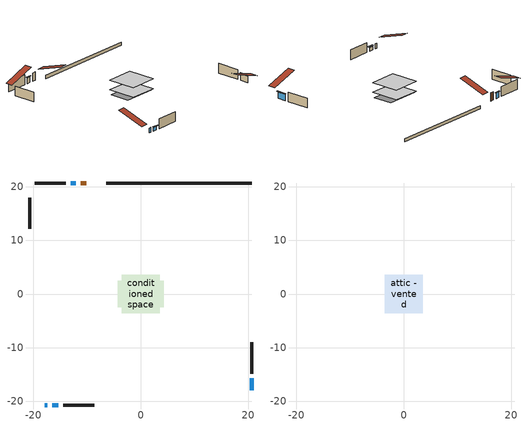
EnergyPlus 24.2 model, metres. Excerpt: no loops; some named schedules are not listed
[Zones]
conditioned space
 floor outside (Floor1 construction): -3.27,-3.27 -3.27,3.27 3.27,3.27 3.27,-3.27 z0.76
 floor adiabatic (Floor3 construction): -3.27,-3.27 -3.27,3.27 3.27,3.27 3.27,-3.27 z0.76
 floor adiabatic (AdiabaticFloorConstruction): -3.55,-3.55 -3.55,3.55 3.55,3.55 3.55,-3.55 z0.76
 floor foundation (Slab1 construction): -4.28,-2.5 -4.28,2.5 4.28,2.5 4.28,-2.5 z0
 wall outside (AdiabaticWallConstruction 1): -10.14,20.67 -11.17,20.67 z0.76:2.79
 wall outside (AdiabaticWallConstruction): -17.92,-20.67 -17.43,-20.67 z0.76:1.98; -12.09,20.67 -13.04,20.67 z0.76:2.13; 20.67,-17.92 20.67,-15.73 z0.76:2.39; -16.51,-20.67 -15.34,-20.67 z0.76:1.68
 wall outside (Wall1 construction): -13.96,20.67 -19.74,20.67 / -14.41,-20.67 -8.63,-20.67 / -20.67,17.92 -20.67,12.14 / 20.67,-14.81 20.67,-9.03 z0.76:3.2
 wall foundation (FoundationWall1 construction): 20.67,20.67 -6.46,20.67 z0:0.76
 window (WindowConstruction 3): -17.92,-20.67 -17.43,-20.67 z0.76:1.98
 window (WindowConstruction): -12.1,20.67 -13.03,20.67 z0.76:2.13
 window (WindowConstruction 1): 20.67,-17.92 20.67,-15.74 z0.76:2.38
 window (WindowConstruction 2): -16.51,-20.67 -15.34,-20.67 z0.76:1.67
 door (Door): -10.14,20.67 -11.17,20.67 z0.76:2.79
 ceiling adiabatic (AdiabaticFloorConstruction): 3.55,-3.55 3.55,3.55 -3.55,3.55 -3.55,-3.55 z0.76
attic - vented
 floor to conditioned space (Floor2 construction Reversed): -3.55,-3.55 -3.55,3.55 3.55,3.55 3.55,-3.55 z3.2
 roof outside (Roof1 construction): -9.21,20.67,3.2 -9.21,13.75,5.51 -7.38,13.75,5.51 -7.38,20.67,3.2; -18.85,-20.67,3.2 -18.85,-13.75,5.51 -20.67,-13.75,5.51 -20.67,-20.67,3.2; -20.67,18.85,3.2 -13.75,18.85,5.51 -13.75,20.67,5.51 -20.67,20.67,3.2; 20.67,-18.85,3.2 13.75,-18.85,5.51 13.75,-20.67,5.51 20.67,-20.67,3.2
shading: -13.24,20.67 -11.89,20.67 -11.89,20.82 -13.24,20.82 z2.33; 20.67,-15.53 20.67,-18.12 20.82,-18.12 20.82,-15.53 z2.59; -15.14,-20.67 -16.71,-20.67 -16.71,-21.08 -15.14,-21.08 z1.88
[Building]
Building 1: Terrain=Suburbs
[Site:Location]
Ottawa Intl AP_ON: Latitude {deg}=45.32; Longitude {deg}=-75.67; Time Zone {hr}=-5; Elevation {m}=115; Keep Site Location Information=Yes
[Site:GroundTemperature:Shallow]
1.18808, -1.19398, -1.38475, -0.254337, 4.28362, 8.80044, 12.7163, 15.1969, 15.4076, 13.3901, 9.57408, 5.19582
[Site:WaterMainsTemperature]
Calculation Method=Schedule; Temperature Schedule=mains temperature schedule
[Material] Roughness=Rough; Thermal Absorptance=0.9
Name | Thickness {m} | Conductivity {W/m-K} | Density {kg/m3} | Specific Heat {J/kg-K} | Solar Absorptance | Visible Absorptance
asphalt or fiberglass shingles | 0.00635 | 0.162714 | 1121.4 | 1465.45 | 0.4 | 0.4
ceiling loosefill ins | 0.169333 | 0.0480833 | 16.02 | 1046.75 | 0.7 | 0.7
ceiling stud and cavity | 0.1397 | 0.213271 | 65.682 | 1177.47 | 0.7 | 0.7
concrete 4.0 in. | 0.1016 | 1.803125 | 2242.8 | 837.4 | 0.7 | 0.7
concrete 8.0 in. | 0.2032 | 1.803125 | 2242.8 | 837.4 | 0.7 | 0.7
door material | 0.04445 | 0.053851 | 512.64 | 1214.23 | 0.7 | 0.7
exterior vertical ins | 0.00108814 | 0.029427 | 32.04 | 1214.23 | 0.7 | 0.7
floor covering | 0.0127 | 0.0433444 | 54.468 | 1339.84 | 0.6 | 0.6
floor covering 1 | 0.0127 | 9.015625 | 54.468 | 1339.84 | 0.6 | 0.6
floor rigid ins; wall rigid ins | 0.512978 | 0.029427 | 32.04 | 1214.23 | 0.7 | 0.7
floor stud and cavity | 0.1397 | 1.79509 | 92.3553 | 1139.71 | 0.7 | 0.7
floor stud and cavity 1 | 0.0889 | 0.342986 | 50.32683 | 1063.81 | 0.7 | 0.7
floor stud and cavity 2 | 0.1397 | 1.75129 | 37.0049 | 1207.88 | 0.7 | 0.7
furniture material conditioned space 1 | 0.1524 | 0.115458 | 640.8 | 1214.23 | 0.6 | 0.6
gypsum board | 0.0127 | 0.160291 | 801 | 837.4 | 0.6 | 0.6
osb sheathing 0.5 in. | 0.0127 | 0.115458 | 512.64 | 1214.23 | 0.7 | 0.7
osb sheathing 0.75 in. | 0.01905 | 0.115458 | 512.64 | 1214.23 | 0.7 | 0.7
wall stud and cavity | 0.1397 | 0.0952443 | 139.0536 | 1170.24 | 0.7 | 0.7
wall stud and cavity 1 | 0.0889 | 0.380278 | 52.3479 | 1209.89 | 0.7 | 0.7
wall stud and cavity 2 | 0.0889 | 0.391764 | 83.0341 | 1211.67 | 0.7 | 0.7
wood siding | 0.0254 | 0.102417 | 544.68 | 1172.36 | 0.4 | 0.4
wood siding 1; wood siding 2 | 0.0254 | 0.102417 | 544.68 | 1172.36 | 0.7 | 0.7
[WindowMaterial:SimpleGlazingSystem]
Name | U-Factor {W/m2-K} | Solar Heat Gain Coefficient
WindowMaterial | 2.94518 | 0.59
WindowMaterial 1 | 2.91452 | 0.67
WindowMaterial 2 | 2.95426 | 0.57
WindowMaterial 3 | 3.09565 | 0.61
[Construction]
AdiabaticFloorConstruction: floor stud and cavity 2, floor rigid ins, osb sheathing 0.75 in., floor covering
AdiabaticWallConstruction: wood siding 1, wall rigid ins, wall stud and cavity 1, gypsum board
AdiabaticWallConstruction 1: wood siding 2, wall rigid ins, wall stud and cavity 1, gypsum board
Door: door material
Floor1 construction: floor stud and cavity, osb sheathing 0.75 in., floor covering
Floor2 construction Reversed: gypsum board, ceiling stud and cavity, ceiling loosefill ins
Floor3 construction: floor stud and cavity 1, floor covering 1
FoundationWall1 construction: concrete 8.0 in.
furniture construction conditioned space 1: furniture material conditioned space 1
PartitionWallConstruction: gypsum board, wall stud and cavity 2, gypsum board
Roof1 construction: asphalt or fiberglass shingles
Slab1 construction: concrete 4.0 in.
Wall1 construction: wood siding, osb sheathing 0.5 in., wall stud and cavity, gypsum board
WindowConstruction: WindowMaterial
WindowConstruction 1: WindowMaterial 1
WindowConstruction 2: WindowMaterial 2
WindowConstruction 3: WindowMaterial 3
[Zone] Multiplier=1; Part of Total Floor Area=Yes
Name | Volume {m3}
attic - vented | 18.9366
conditioned space | 107.8
[Space]
Name | Zone | Volume {m3}
attic - vented 1 | attic - vented | 18.9366
conditioned space 1 | conditioned space | 107.8
[ZoneInfiltration:EffectiveLeakageArea]
infil attic - vented 1: Zone or Space=attic - vented 1; Schedule=Always On Discrete; Effective Air Leakage Area {cm2}=2128; Stack Coefficient=0.000160502; Wind Coefficient=8.55974e-06
[ZoneMixing]
whole house fan mix: Zone or Space=attic - vented; Schedule=Always On Continuous; Design Flow Rate Calculation Method=Flow/Zone; Design Flow Rate {m3/s}=0; Source Zone or Space=conditioned space
[SurfaceProperty:ExposedFoundationPerimeter]
Slab1: Exposed Perimeter Calculation Method=TotalExposedPerimeter; Total Exposed Perimeter {m}=27.127
[InternalMass] Zone or ZoneList=conditioned space; Space or SpaceList=conditioned space 1
Name | Construction | Surface Area {m2}
furniture mass conditioned space 1 | furniture construction conditioned space 1 | 71.5962
partition wall mass | PartitionWallConstruction | 136.16
[Lights]
interior lighting: Zone or ZoneList or Space or SpaceList=conditioned space 1; Schedule=interior lighting schedule; Design Level Calculation Method=LightingLevel; Lighting Level {W}=343.2; Return Air Fraction=0; Fraction Radiant=0.6; Fraction Visible=0.2; Fraction Replaceable=1
[People]
occupants: Zone or ZoneList or Space or SpaceList=conditioned space 1; Number of People Schedule=occupants schedule; Number of People Calculation Method=People; Number of People=3; Fraction Radiant=0.314171; Sensible Heat Fraction=0.56303; Activity Level Schedule=occupants activity schedule; Carbon Dioxide Generation Rate {m3/s-W}=0; Enable ASHRAE 55 Comfort Warnings=No; Mean Radiant Temperature Calculation Type=EnclosureAveraged
[ElectricEquipment] Zone or ZoneList or Space or SpaceList=conditioned space 1; Design Level Calculation Method=EquipmentLevel
Name | Schedule | Design Level {W} | Fraction Latent | Fraction Radiant | Fraction Lost
clothes dryer | clothes dryer schedule | 140.772 | 0.015 | 0.081 | 0.85
clothes washer | clothes washer schedule | 32.1985 | 0.03 | 0.162 | 0.7
cooking range | cooking range schedule | 215.147 | 0.08 | 0.432 | 0.2
dishwasher | dishwasher schedule | 66.8632 | 0.3 | 0.18 | 0.4
fridge | fridge schedule | 72.9452 | 0 | 0.6 | 0
mech vent bath fan 0 | mech vent bath fan 0 schedule | 50.2 | 0 | 0 | 1
mech vent house fan | mech vent house fan schedule | 0 | 0 | 0 | 1
mech vent house fan cfis | mech vent house fan cfis schedule | 0 | 0 | 0 | 0
mech vent range fan 0 | mech vent range fan 0 schedule | 57 | 0 | 0 | 1
misc plug loads | misc plug loads schedule | 494.7 | 0.045 | 0.513 | 0.1
whole house fan | Always On Discrete | 0 | 0 | 0 | 1
[OtherEquipment] Zone or ZoneList or Space or SpaceList=conditioned space 1; Design Level Calculation Method=EquipmentLevel
Name | Fuel Type | Schedule | Design Level {W} | Fraction Latent | Fraction Radiant | Fraction Lost
clothes dryer 1 | Electricity | clothes dryer schedule | 0 | 0.015 | 0.081 | 0.85
cooking range 1 | Electricity | cooking range schedule | 0 | 0.08 | 0.432 | 0.2
general water use latent | None | general water use schedule | 62.594 | 1 | 0 | 0
general water use sensible | None | general water use schedule | -61.6891 | 0 | 0.6 | 0
mech vent house fan latent load | None | Always On Discrete | 0 | 1 | 0 | 0
mech vent house fan sensible load | None | Always On Discrete | 0 | 0 | 0 | 0
water heater energy adjustment1 | Electricity | Always On Discrete | 0.01 | 0 | 0 | 1
[ZoneInfiltration:DesignFlowRate] Zone or ZoneList or Space or SpaceList=conditioned space 1; Schedule=Always On Discrete; Design Flow Rate Calculation Method=Flow/Zone; Design Flow Rate {m3/s}=0
infil flow; natural vent flow; whole house fan flow
[ZoneControl:Thermostat]
conditioned space Thermostat: Zone or ZoneList=conditioned space; Control Type Schedule=conditioned space Thermostat Schedule; Control 1=conditioned space temperature setpoint; Temperature Difference Between Cutout And Setpoint {deltaC}=0
[ZoneHVAC:Baseboard:Convective:Electric]
electric baseboard: Availability Schedule=Always On Discrete; Heating Design Capacity {W}=13962.5; Efficiency=1
[Zone equipment]
conditioned space: electric baseboard
[Foundation:Kiva]
Foundation Kiva 1: Initial Indoor Air Temperature {C}=18; Wall Height Above Grade {m}=0.759988; Wall Depth Below Slab {m}=0.2032; Custom Block Material Name 1=exterior vertical ins; Custom Block Depth 1 {m}=0.759988; Custom Block X Position 1 {m}=0.2032; Custom Block Z Position 1 {m}=0
[Foundation:Kiva:Settings]
Soil Conductivity {W/m-K}=0.849921; Soil Density {kg/m3}=1842.3; Soil Specific Heat {J/kg-K}=418.7; Ground Solar Absorptivity=0.9; Ground Thermal Absorptivity=0.9; Ground Surface Roughness {m}=0.03; Far-Field Width {m}=40; Deep-Ground Boundary Condition=ZeroFlux; Deep-Ground Depth {m}=40; Minimum Cell Dimension {m}=0.2; Maximum Cell Growth Coefficient=3; Simulation Timestep=Timestep
[Exterior:Lights]
exterior lighting: Schedule=exterior lighting schedule; Design Level {W}=75.6
[EnergyManagementSystem:GlobalVariable]
infil_program_Qfan
infil_program_Qinf
natural_vent_program_Qnv
natural_vent_program_Qwhf
[EnergyManagementSystem:Sensor]
Name | Output:Variable or Output:Meter Index Key | Output:Variable or Output:Meter
airflow_gain | infil flow | Infiltration Sensible Heat Gain Energy
airflow_gain_1 | natural vent flow | Infiltration Sensible Heat Gain Energy
airflow_gain_2 | whole house fan flow | Infiltration Sensible Heat Gain Energy
airflow_loss | infil flow | Infiltration Sensible Heat Loss Energy
airflow_loss_1 | natural vent flow | Infiltration Sensible Heat Loss Energy
airflow_loss_2 | whole house fan flow | Infiltration Sensible Heat Loss Energy
clg_load_cond |  | Cooling:EnergyTransfer:Zone:CONDITIONED SPACE
clg_sp_s; clg_sp_s_1 | cooling setpoint | Schedule Value
clothes_dryer_exhaust_0_sch_s | clothes dryer exhaust 0 schedule | Schedule Value
conditioned_space_clg_unmet_s | conditioned space | Zone Cooling Setpoint Not Met Time
conditioned_space_htg_unmet_s | conditioned space | Zone Heating Setpoint Not Met Time
cool_season | cooling season schedule | Schedule Value
fridge_tin_s; tin_s; tin_s_1 | conditioned space | Zone Mean Air Temperature
htg_load_cond |  | Heating:EnergyTransfer:Zone:CONDITIONED SPACE
htg_sp_s; htg_sp_s_1 | heating setpoint | Schedule Value
ig_ee_conv | clothes dryer | Electric Equipment Convective Heating Energy
ig_ee_conv_2 | cooking range | Electric Equipment Convective Heating Energy
ig_ee_conv_4 | fridge | Electric Equipment Convective Heating Energy
ig_ee_conv_5 | misc plug loads | Electric Equipment Convective Heating Energy
ig_ee_conv_6 | whole house fan | Electric Equipment Convective Heating Energy
ig_ee_rad | clothes dryer | Electric Equipment Radiant Heating Energy
ig_ee_rad_2 | cooking range | Electric Equipment Radiant Heating Energy
ig_ee_rad_4 | fridge | Electric Equipment Radiant Heating Energy
ig_ee_rad_5 | misc plug loads | Electric Equipment Radiant Heating Energy
ig_ee_rad_6 | whole house fan | Electric Equipment Radiant Heating Energy
ig_lgt_conv | interior lighting | Lights Convective Heating Energy
ig_lgt_rad | interior lighting | Lights Radiant Heating Energy
ig_lgt_vis | interior lighting | Lights Visible Radiation Heating Energy
ig_oe_conv | clothes dryer 1 | Other Equipment Convective Heating Energy
ig_oe_conv_1 | cooking range 1 | Other Equipment Convective Heating Energy
ig_oe_conv_2 | general water use latent | Other Equipment Convective Heating Energy
ig_oe_conv_3 | general water use sensible | Other Equipment Convective Heating Energy
ig_oe_conv_4 | water heater energy adjustment1 | Other Equipment Convective Heating Energy
ig_oe_rad | clothes dryer 1 | Other Equipment Radiant Heating Energy
ig_oe_rad_1 | cooking range 1 | Other Equipment Radiant Heating Energy
ig_oe_rad_2 | general water use latent | Other Equipment Radiant Heating Energy
ig_oe_rad_3 | general water use sensible | Other Equipment Radiant Heating Energy
ig_oe_rad_4 | water heater energy adjustment1 | Other Equipment Radiant Heating Energy
ig_ppl_conv | occupants | People Convective Heating Energy
ig_ppl_rad | occupants | People Radiant Heating Energy
im_conv | furniture mass conditioned space 1 | Surface Inside Face Convection Heat Gain Energy
im_conv_1 | partition wall mass | Surface Inside Face Convection Heat Gain Energy
im_ig | furniture mass conditioned space 1 | Surface Inside Face Internal Gains Radiation Heat Gain Energy
im_ig_1 | partition wall mass | Surface Inside Face Internal Gains Radiation Heat Gain Energy
im_lgt | furniture mass conditioned space 1 | Surface Inside Face Lights Radiation Heat Gain Energy
im_lgt_1 | partition wall mass | Surface Inside Face Lights Radiation Heat Gain Energy
im_sol | furniture mass conditioned space 1 | Surface Inside Face Solar Radiation Heat Gain Energy
im_sol_1 | partition wall mass | Surface Inside Face Solar Radiation Heat Gain Energy
im_surf | furniture mass conditioned space 1 | Surface Inside Face Net Surface Thermal Radiation Heat Gain Energy
im_surf_1 | partition wall mass | Surface Inside Face Net Surface Thermal Radiation Heat Gain Energy
mech_vent_bath_fan_0_sch_s | mech vent bath fan 0 schedule | Schedule Value
mech_vent_range_fan_0_sch_s | mech vent range fan 0 schedule | Schedule Value
mv_conv | mech vent bath fan 0 | Electric Equipment Convective Heating Energy
mv_conv_1 | mech vent house fan | Electric Equipment Convective Heating Energy
mv_conv_2 | mech vent house fan cfis | Electric Equipment Convective Heating Energy
mv_conv_3 | mech vent range fan 0 | Electric Equipment Convective Heating Energy
mv_conv_4 | mech vent house fan latent load | Other Equipment Convective Heating Energy
mv_conv_5 | mech vent house fan sensible load | Other Equipment Convective Heating Energy
mv_rad | mech vent bath fan 0 | Electric Equipment Radiant Heating Energy
mv_rad_1 | mech vent house fan | Electric Equipment Radiant Heating Energy
mv_rad_2 | mech vent house fan cfis | Electric Equipment Radiant Heating Energy
mv_rad_3 | mech vent range fan 0 | Electric Equipment Radiant Heating Energy
mv_rad_4 | mech vent house fan latent load | Other Equipment Radiant Heating Energy
mv_rad_5 | mech vent house fan sensible load | Other Equipment Radiant Heating Energy
natural_vent_s | natural vent schedule | Schedule Value
out_pb_s |  | Site Outdoor Air Barometric Pressure
out_wt_s |  | Site Outdoor Air Humidity Ratio
site_vw_s |  | Site Wind Speed
ss_back_out | Window1 | Surface Window Shortwave from Zone Back Out Window Heat Transfer Rate
ss_back_out_1 | Window2 | Surface Window Shortwave from Zone Back Out Window Heat Transfer Rate
ss_back_out_2 | Window3 | Surface Window Shortwave from Zone Back Out Window Heat Transfer Rate
ss_back_out_3 | Window5 | Surface Window Shortwave from Zone Back Out Window Heat Transfer Rate
ss_conv | Door1 | Surface Inside Face Convection Heat Gain Energy
ss_conv_1 | Window1 | Surface Inside Face Convection Heat Gain Energy
ss_conv_2 | Window2 | Surface Inside Face Convection Heat Gain Energy
ss_conv_3 | Window3 | Surface Inside Face Convection Heat Gain Energy
ss_conv_4 | Window5 | Surface Inside Face Convection Heat Gain Energy
ss_ig | Door1 | Surface Inside Face Internal Gains Radiation Heat Gain Energy
ss_ig_1 | Window1 | Surface Inside Face Internal Gains Radiation Heat Gain Energy
ss_ig_2 | Window2 | Surface Inside Face Internal Gains Radiation Heat Gain Energy
ss_ig_3 | Window3 | Surface Inside Face Internal Gains Radiation Heat Gain Energy
ss_ig_4 | Window5 | Surface Inside Face Internal Gains Radiation Heat Gain Energy
ss_lgt | Door1 | Surface Inside Face Lights Radiation Heat Gain Energy
ss_sol | Door1 | Surface Inside Face Solar Radiation Heat Gain Energy
ss_surf | Door1 | Surface Inside Face Net Surface Thermal Radiation Heat Gain Energy
ss_surf_1 | Window1 | Surface Inside Face Net Surface Thermal Radiation Heat Gain Energy
ss_surf_2 | Window2 | Surface Inside Face Net Surface Thermal Radiation Heat Gain Energy
ss_surf_3 | Window3 | Surface Inside Face Net Surface Thermal Radiation Heat Gain Energy
ss_surf_4 | Window5 | Surface Inside Face Net Surface Thermal Radiation Heat Gain Energy
ss_trans_in | Window1 | Surface Window Transmitted Solar Radiation Rate
ss_trans_in_1 | Window2 | Surface Window Transmitted Solar Radiation Rate
ss_trans_in_2 | Window3 | Surface Window Transmitted Solar Radiation Rate
ss_trans_in_3 | Window5 | Surface Window Transmitted Solar Radiation Rate
ss_trans_out | Window1 | Surface Inside Face Initial Transmitted Diffuse Transmitted Out Window Solar Radiation Rate
ss_trans_out_1 | Window2 | Surface Inside Face Initial Transmitted Diffuse Transmitted Out Window Solar Radiation Rate
ss_trans_out_2 | Window3 | Surface Inside Face Initial Transmitted Diffuse Transmitted Out Window Solar Radiation Rate
ss_trans_out_3 | Window5 | Surface Inside Face Initial Transmitted Diffuse Transmitted Out Window Solar Radiation Rate
s_conv | Floor1 | Surface Inside Face Convection Heat Gain Energy
s_conv_1 | Floor2 | Surface Inside Face Convection Heat Gain Energy
s_conv_10 | Wall1:90 | Surface Inside Face Convection Heat Gain Energy
s_conv_2 | Floor3 | Surface Inside Face Convection Heat Gain Energy
s_conv_3 | FoundationWall1 | Surface Inside Face Convection Heat Gain Energy
s_conv_4 | inferred conditioned ceiling | Surface Inside Face Convection Heat Gain Energy
s_conv_5 | inferred conditioned floor | Surface Inside Face Convection Heat Gain Energy
s_conv_6 | Slab1 | Surface Inside Face Convection Heat Gain Energy
s_conv_7 | Wall1:0 | Surface Inside Face Convection Heat Gain Energy
s_conv_8 | Wall1:180 | Surface Inside Face Convection Heat Gain Energy
s_conv_9 | Wall1:270 | Surface Inside Face Convection Heat Gain Energy
s_ig | Floor1 | Surface Inside Face Internal Gains Radiation Heat Gain Energy
s_ig_1 | Floor2 | Surface Inside Face Internal Gains Radiation Heat Gain Energy
s_ig_10 | Wall1:90 | Surface Inside Face Internal Gains Radiation Heat Gain Energy
s_ig_2 | Floor3 | Surface Inside Face Internal Gains Radiation Heat Gain Energy
s_ig_3 | FoundationWall1 | Surface Inside Face Internal Gains Radiation Heat Gain Energy
s_ig_4 | inferred conditioned ceiling | Surface Inside Face Internal Gains Radiation Heat Gain Energy
s_ig_5 | inferred conditioned floor | Surface Inside Face Internal Gains Radiation Heat Gain Energy
s_ig_6 | Slab1 | Surface Inside Face Internal Gains Radiation Heat Gain Energy
s_ig_7 | Wall1:0 | Surface Inside Face Internal Gains Radiation Heat Gain Energy
s_ig_8 | Wall1:180 | Surface Inside Face Internal Gains Radiation Heat Gain Energy
s_ig_9 | Wall1:270 | Surface Inside Face Internal Gains Radiation Heat Gain Energy
s_lgt | Floor1 | Surface Inside Face Lights Radiation Heat Gain Energy
s_lgt_1 | Floor2 | Surface Inside Face Lights Radiation Heat Gain Energy
s_lgt_10 | Wall1:90 | Surface Inside Face Lights Radiation Heat Gain Energy
s_lgt_2 | Floor3 | Surface Inside Face Lights Radiation Heat Gain Energy
s_lgt_3 | FoundationWall1 | Surface Inside Face Lights Radiation Heat Gain Energy
s_lgt_4 | inferred conditioned ceiling | Surface Inside Face Lights Radiation Heat Gain Energy
s_lgt_5 | inferred conditioned floor | Surface Inside Face Lights Radiation Heat Gain Energy
s_lgt_6 | Slab1 | Surface Inside Face Lights Radiation Heat Gain Energy
s_lgt_7 | Wall1:0 | Surface Inside Face Lights Radiation Heat Gain Energy
s_lgt_8 | Wall1:180 | Surface Inside Face Lights Radiation Heat Gain Energy
s_lgt_9 | Wall1:270 | Surface Inside Face Lights Radiation Heat Gain Energy
s_sol | Floor1 | Surface Inside Face Solar Radiation Heat Gain Energy
s_sol_1 | Floor2 | Surface Inside Face Solar Radiation Heat Gain Energy
s_sol_10 | Wall1:90 | Surface Inside Face Solar Radiation Heat Gain Energy
s_sol_2 | Floor3 | Surface Inside Face Solar Radiation Heat Gain Energy
s_sol_3 | FoundationWall1 | Surface Inside Face Solar Radiation Heat Gain Energy
s_sol_4 | inferred conditioned ceiling | Surface Inside Face Solar Radiation Heat Gain Energy
s_sol_5 | inferred conditioned floor | Surface Inside Face Solar Radiation Heat Gain Energy
s_sol_6 | Slab1 | Surface Inside Face Solar Radiation Heat Gain Energy
s_sol_7 | Wall1:0 | Surface Inside Face Solar Radiation Heat Gain Energy
s_sol_8 | Wall1:180 | Surface Inside Face Solar Radiation Heat Gain Energy
s_sol_9 | Wall1:270 | Surface Inside Face Solar Radiation Heat Gain Energy
s_surf | Floor1 | Surface Inside Face Net Surface Thermal Radiation Heat Gain Energy
s_surf_1 | Floor2 | Surface Inside Face Net Surface Thermal Radiation Heat Gain Energy
s_surf_10 | Wall1:90 | Surface Inside Face Net Surface Thermal Radiation Heat Gain Energy
s_surf_2 | Floor3 | Surface Inside Face Net Surface Thermal Radiation Heat Gain Energy
s_surf_3 | FoundationWall1 | Surface Inside Face Net Surface Thermal Radiation Heat Gain Energy
s_surf_4 | inferred conditioned ceiling | Surface Inside Face Net Surface Thermal Radiation Heat Gain Energy
s_surf_5 | inferred conditioned floor | Surface Inside Face Net Surface Thermal Radiation Heat Gain Energy
s_surf_6 | Slab1 | Surface Inside Face Net Surface Thermal Radiation Heat Gain Energy
s_surf_7 | Wall1:0 | Surface Inside Face Net Surface Thermal Radiation Heat Gain Energy
s_surf_8 | Wall1:180 | Surface Inside Face Net Surface Thermal Radiation Heat Gain Energy
s_surf_9 | Wall1:270 | Surface Inside Face Net Surface Thermal Radiation Heat Gain Energy
tout_s | conditioned space | Zone Outdoor Air Drybulb Temperature
win_s | conditioned space | Zone Air Humidity Ratio
[EnergyManagementSystem:Actuator]
Name | Actuated Component Unique | Actuated Component Type | Actuated Component Control Type
fridge_schedule_act | fridge schedule | Schedule:Constant | Schedule Value
infil_flow_act | infil flow | Zone Infiltration | Air Exchange Flow Rate
mech_vent_house_fan_cfis_act | mech vent house fan cfis | ElectricEquipment | Electricity Rate
mech_vent_house_fan_latent_load_act | mech vent house fan latent load | OtherEquipment | Power Level
mech_vent_house_fan_sensible_load_act | mech vent house fan sensible load | OtherEquipment | Power Level
natural_vent_flow_act | natural vent flow | Zone Infiltration | Air Exchange Flow Rate
water_heater_ec_adj_act | water heater energy adjustment1 | OtherEquipment | Power Level
whole_house_fan_act | whole house fan | ElectricEquipment | Electricity Rate
whole_house_fan_flow_act | whole house fan flow | Zone Infiltration | Air Exchange Flow Rate
whole_house_fan_mix_act | whole house fan mix | ZoneMixing | Air Exchange Flow Rate
